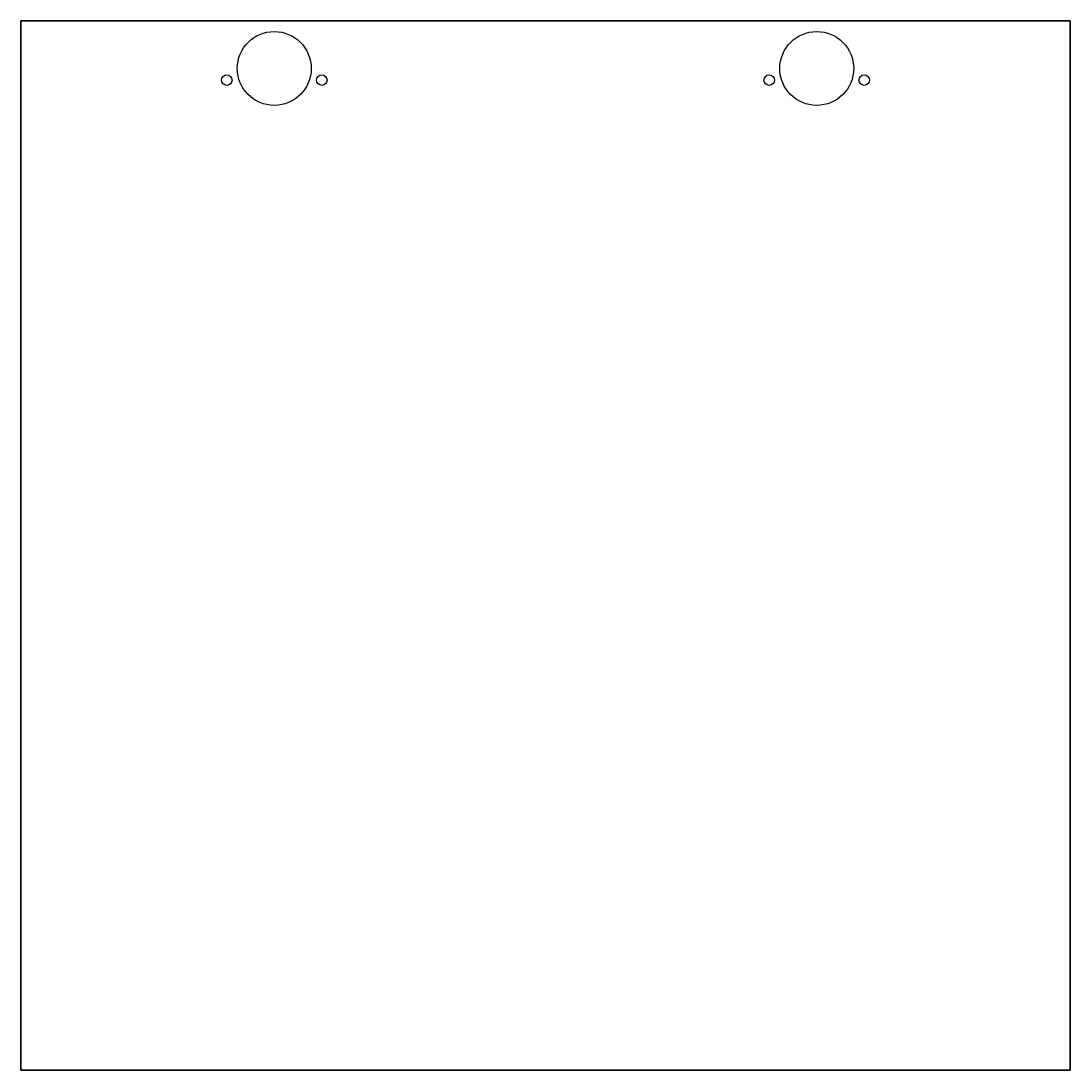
# Model space of a CAD drawing. Extents: x 0 to 497, y 0 to 497.
import ezdxf

# ---------------------------------------------------------------- set-up
doc = ezdxf.new("R2010")
doc.units = 0

msp = doc.modelspace()

# ---------------------------------------------------------------- linework, layer by layer
at = {"layer": 'CONTORNO'}
msp.add_lwpolyline([(0, 497), (497, 497), (497, 0), (0, 0)], close=True, dxfattribs=at)
at = {"layer": 'PANEL'}
msp.add_lwpolyline([(0, 0), (497, 0), (497, 497), (0, 497)], close=True, dxfattribs=at)
at = {"layer": 'VDRILL'}
for centre, radius in [((120, 474.5, -13), 17.5), ((377, 474.5, -13), 17.5), ((97.5, 469, -0.5), 2.5), ((142.5, 469, -0.5), 2.5), ((354.5, 469, -0.5), 2.5), ((399.5, 469, -0.5), 2.5)]:
    msp.add_circle(centre, radius, dxfattribs=at)

doc.saveas('drawing.dxf')
